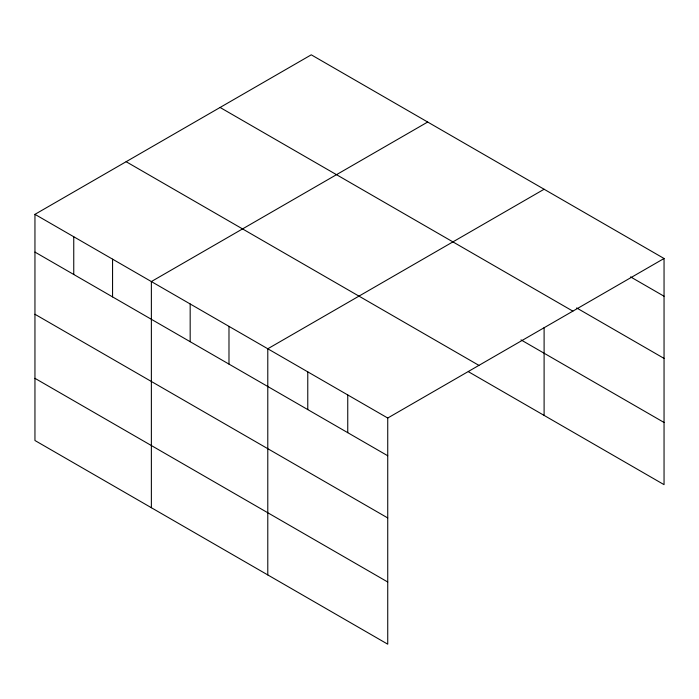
<?xml version="1.0" encoding="UTF-8"?>
<svg xmlns="http://www.w3.org/2000/svg" width="699" height="699" viewBox="0 0 699 699"><rect width="100%" height="100%" fill="white"/><g stroke="black" fill="none" stroke-linecap="round" stroke-linejoin="round"><path stroke-width="1.05" d="M34.95 214.348L387.735 418.028L387.735 644.181L34.95 440.51L34.95 214.348L311.265 54.819L664.05 258.49L664.05 484.652L468.339 371.658M427.683 122.028L151.368 281.557L151.368 507.719M544.102 189.246L267.787 348.775L267.787 574.936M387.735 418.028L664.05 258.49M630.577 276.9L664.05 296.227M576.649 307.944L664.05 358.404M220.08 107.463L572.865 311.142M521.008 339.889L664.05 422.476M126.135 161.705L478.92 365.376M34.95 252.086L387.735 455.757M34.95 314.262L387.735 517.942M34.95 378.325L387.735 582.005M544.102 327.595L544.102 415.407M347.752 394.944L347.752 432.672M307.77 371.859L307.77 409.588M228.984 326.372L228.984 364.1M190.172 303.969L190.172 341.697M112.565 259.154L112.565 296.892M73.753 236.751L73.753 274.489"/></g></svg>
